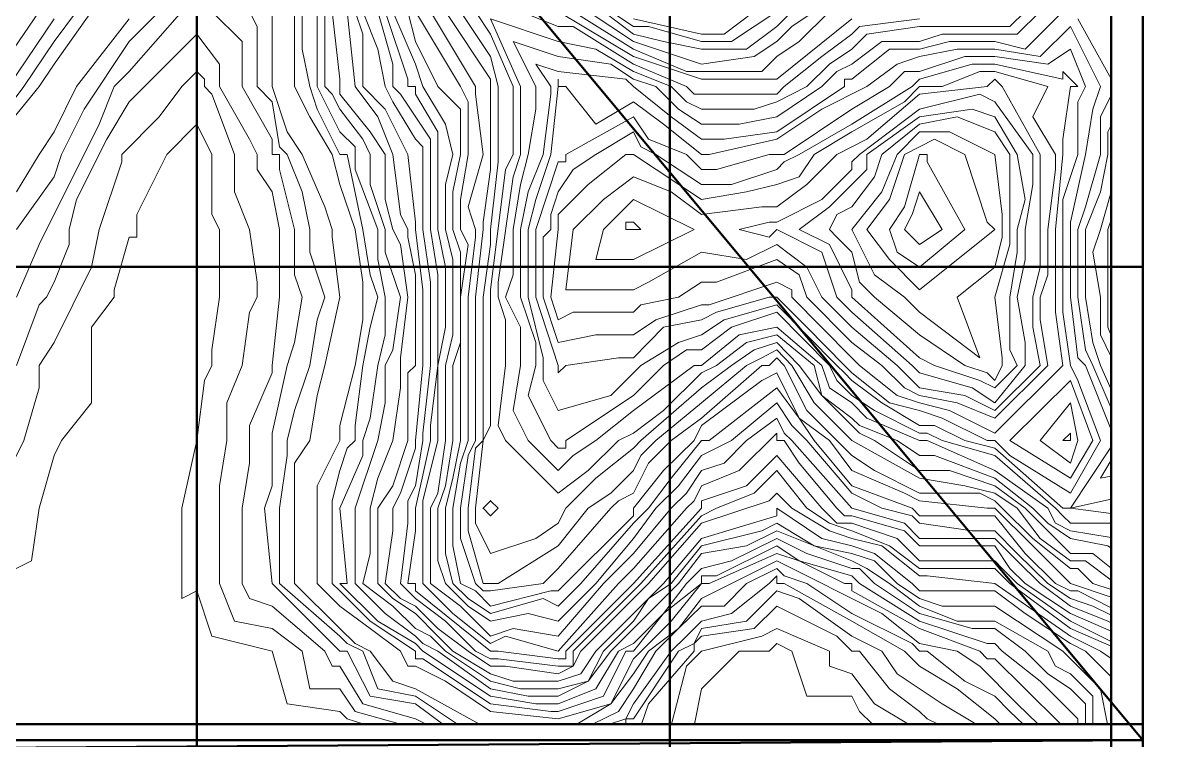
# Model space of a CAD drawing. Header units: millimetres. Extents: x 32551 to 59551, y -21458 to 15116.
# Drawn here: x 37998 to 41600, y 10615 to 12890 of the extents above; entities that cross this region are included whole.
import ezdxf

# ---------------------------------------------------------------- set-up
doc = ezdxf.new("R2010")
doc.units = ezdxf.units.MM
doc.layers.add('2ND', color=120, linetype='Continuous', lineweight=35, true_color=0x39ffb0)
doc.layers.add('4TH DETAILS', color=120, linetype='Continuous', lineweight=15, true_color=0x39ffb0)
doc.layers.add('LAYOUT', color=141, linetype='Continuous', lineweight=50, true_color=0x7debff, plot=False)

msp = doc.modelspace()

# ---------------------------------------------------------------- linework, layer by layer
at = {"layer": '2ND'}
msp.add_lwpolyline([(39506.122, 11350.816), (39482.276, 11374.662), (39458.431, 11350.816), (39482.276, 11326.971)], close=True, dxfattribs=at)
at = {"layer": '4TH DETAILS'}
for p, q in [((39386.895, 11565.424), (39386.895, 12162.961)), ((39315.359, 11565.424), (39315.359, 12091.425))]:
    msp.add_line(p, q, dxfattribs=at)
for points in [[(34050.723, 10665.853), (41450.723, 10665.853), (41450.723, 15015.853), (34050.723, 15015.853)], [(39983.029, 12520.642), (40103.658, 12472.951), (40151.349, 12425.26), (40199.04, 12425.26), (40365.957, 12472.951), (40413.648, 12472.951), (40628.256, 12616.023), (40747.483, 12687.559), (40795.174, 12735.25), (40842.864, 12735.25), (40985.937, 12782.941), (41081.318, 12782.941), (41249.638, 12759.095), (41321.174, 12806.786), (41368.865, 12687.559), (41345.02, 12639.868), (41345.02, 12472.951), (41297.329, 12329.879), (41297.329, 11972.198), (41321.174, 11803.878), (41345.02, 11756.187), (41416.556, 11565.424), (41321.174, 11398.507), (41129.009, 11517.734), (41081.318, 11565.424), (41057.473, 11565.424), (40914.401, 11636.961), (40842.864, 11660.806), (40747.483, 11684.651), (40628.256, 11780.033), (40604.411, 11803.878), (40485.184, 11924.508), (40389.803, 12019.889), (40365.957, 12019.889), (40199.04, 11972.198), (40151.349, 11948.353), (40030.72, 11924.508), (39935.338, 11827.723), (39887.647, 11827.723), (39720.73, 11803.878), (39696.884, 11780.033), (39696.884, 11803.878), (39625.348, 12019.889), (39625.348, 12234.497), (39696.884, 12449.105), (39720.73, 12449.105), (39720.73, 12472.951), (39935.338, 12592.178)], [(39935.338, 12544.487), (39959.183, 12496.796), (40006.874, 12472.951), (40151.349, 12377.569), (40246.73, 12377.569), (40389.803, 12425.26), (40413.648, 12449.105), (40461.339, 12472.951), (40628.256, 12568.332), (40819.019, 12687.559), (40842.864, 12711.404), (41009.782, 12759.095), (41081.318, 12759.095), (41297.329, 12711.404), (41297.329, 12735.25), (41345.02, 12687.559), (41321.174, 12687.559), (41297.329, 12520.642), (41297.329, 12472.951), (41273.484, 12234.497), (41273.484, 11972.198), (41297.329, 11803.878), (41081.318, 11589.27), (40938.246, 11660.806), (40842.864, 11684.651), (40771.328, 11708.497), (40652.102, 11803.878), (40628.256, 11827.723), (40437.493, 12019.889), (40437.493, 12043.734), (40389.803, 12067.58), (40175.194, 11996.044), (40151.349, 11996.044), (40006.874, 11948.353), (39935.338, 11900.662), (39816.111, 11900.662), (39696.884, 11876.817), (39649.194, 12019.889), (39649.194, 12210.652), (39673.039, 12234.497), (39673.039, 12282.188), (39696.884, 12353.724), (39744.575, 12425.26), (39816.111, 12472.951)], [(40461.339, 12401.415), (40389.803, 12377.569), (40294.421, 12353.724), (40151.349, 12329.879), (39935.338, 12472.951), (39911.493, 12472.951), (39792.266, 12377.569), (39696.884, 12282.188), (39696.884, 12234.497), (39673.039, 12019.889), (39696.884, 11948.353), (39744.575, 11972.198), (39935.338, 11972.198), (39959.183, 11996.044), (40078.41, 12019.889), (40151.349, 12067.58), (40199.04, 12067.58), (40389.803, 12139.116), (40461.339, 12091.425), (40485.184, 12019.889), (40628.256, 11876.817), (40723.638, 11803.878), (40795.174, 11732.342), (40842.864, 11708.497), (40962.091, 11684.651), (41081.318, 11636.961), (41249.638, 11803.878), (41225.793, 11948.353), (41225.793, 12019.889), (41249.638, 12091.425), (41249.638, 12234.497), (41273.484, 12425.26), (41273.484, 12472.951), (41201.948, 12592.178), (41249.638, 12687.559), (41081.318, 12735.25), (41033.627, 12735.25), (40914.401, 12687.559), (40842.864, 12687.559), (40795.174, 12639.868), (40628.256, 12544.487), (40509.029, 12472.951)], [(40675.947, 12520.642), (40580.565, 12472.951), (40485.184, 12377.569), (40389.803, 12306.033), (40342.112, 12306.033), (40151.349, 12282.188), (40054.565, 12353.724), (39935.338, 12401.415), (39839.957, 12329.879), (39744.575, 12234.497), (39720.73, 12043.734), (39935.338, 12043.734), (39983.029, 12067.58), (40151.349, 12162.961), (40294.421, 12139.116), (40389.803, 12186.807), (40485.184, 12115.27), (40532.875, 12019.889), (40628.256, 11924.508), (40771.328, 11803.878), (40842.864, 11732.342), (40985.937, 11708.497), (41081.318, 11660.806), (41225.793, 11803.878), (41201.948, 11924.508), (41201.948, 12019.889), (41225.793, 12115.27), (41225.793, 12472.951), (41105.163, 12687.559), (41081.318, 12711.404), (41057.473, 12687.559), (40842.864, 12663.714)], [(41033.627, 12663.714), (40842.864, 12616.023), (40652.102, 12472.951), (40628.256, 12449.105), (40628.256, 12425.26), (40532.875, 12329.879), (40389.803, 12258.343), (40365.957, 12258.343), (40270.576, 12234.497), (40365.957, 12210.652), (40389.803, 12234.497), (40532.875, 12162.961), (40580.565, 12019.889), (40628.256, 11972.198), (40819.019, 11803.878), (40842.864, 11780.033), (41009.782, 11732.342), (41081.318, 11684.651), (41178.102, 11803.878), (41178.102, 11876.817), (41152.854, 12019.889), (41178.102, 12139.116), (41178.102, 12234.497), (41201.948, 12377.569), (41201.948, 12472.951), (41081.318, 12639.868)], [(41009.782, 12616.023), (40842.864, 12592.178), (40675.947, 12472.951), (40675.947, 12425.26), (40556.72, 12306.033), (40461.339, 12234.497), (40556.72, 12186.807), (40628.256, 12043.734), (40628.256, 12019.889), (40842.864, 11827.723), (40890.555, 11803.878), (41033.627, 11756.187), (41081.318, 11732.342), (41152.854, 11803.878), (41129.009, 11852.971), (41129.009, 12019.889), (41152.854, 12162.961), (41152.854, 12234.497), (41178.102, 12329.879), (41152.854, 12472.951), (41081.318, 12592.178)], [(40842.864, 12568.332), (40723.638, 12472.951), (40699.792, 12401.415), (40628.256, 12306.033), (40580.565, 12282.188), (40556.72, 12234.497), (40580.565, 12210.652), (40628.256, 12162.961), (40652.102, 12067.58), (40699.792, 12019.889), (40842.864, 11900.662), (40985.937, 11803.878), (41057.473, 11780.033), (41081.318, 11756.187), (41105.163, 11803.878), (41105.163, 11827.723), (41081.318, 12019.889), (41129.009, 12186.807), (41129.009, 12472.951), (41081.318, 12544.487), (40962.091, 12592.178)], [(40938.246, 12544.487), (41081.318, 12472.951), (41105.163, 12282.188), (41105.163, 12210.652), (41081.318, 12115.27), (40962.091, 12019.889), (41033.627, 11827.723), (40842.864, 11972.198), (40795.174, 12019.889), (40699.792, 12091.425), (40628.256, 12234.497), (40723.638, 12353.724), (40771.328, 12472.951), (40842.864, 12544.487)], [(40866.71, 12472.951), (40842.864, 12472.951), (40795.174, 12306.033), (40747.483, 12234.497), (40771.328, 12162.961), (40842.864, 12115.27), (40985.937, 12234.497), (40866.71, 12449.105)], [(40819.019, 12282.188), (40795.174, 12234.497), (40819.019, 12210.652), (40842.864, 12186.807), (40914.401, 12234.497), (40842.864, 12353.724)], [(39935.338, 12329.879), (40127.504, 12234.497), (39935.338, 12139.116), (39816.111, 12139.116), (39839.957, 12234.497)], [(39935.338, 12258.343), (39911.493, 12258.343), (39911.493, 12234.497), (39959.183, 12234.497)], [(41321.174, 11756.187), (41129.009, 11565.424), (41321.174, 11446.198), (41392.71, 11565.424)], [(41321.174, 11684.651), (41225.793, 11565.424), (41321.174, 11493.888), (41345.02, 11565.424)], [(41321.174, 11589.27), (41297.329, 11565.424), (41321.174, 11565.424)]]:
    msp.add_lwpolyline(points, close=True, dxfattribs=at)
for points in [[(39386.895, 12019.889), (39410.74, 12186.807), (39386.895, 12234.497), (39386.895, 12329.879), (39410.74, 12472.951), (39410.74, 12639.868), (39386.895, 12687.559), (39243.823, 12926.013), (39339.204, 13140.621), (39363.049, 13259.848), (39363.049, 13379.075), (39386.895, 13450.611), (39386.895, 13832.136), (39363.049, 13927.518), (39363.049, 14046.745), (39339.204, 14142.126), (39243.823, 14237.508), (39219.977, 14261.353), (39219.977, 14285.198), (39003.966, 14499.807)], [(38362.599, 13814.932), (38383.987, 13665.219), (38383.987, 13545.992), (38431.678, 13379.075), (38431.678, 13236.002), (38360.142, 13092.93), (38336.296, 13069.085), (38264.76, 12973.703), (38217.069, 12926.013), (38097.843, 12759.095), (38050.152, 12687.559), (37953.368, 12568.332)], [(38956.276, 13593.683), (38956.276, 12687.559), (38980.121, 12663.714), (39003.966, 12616.023), (39076.905, 12520.642), (39100.75, 12472.951), (39100.75, 12377.569), (39148.441, 12234.497), (39148.441, 12162.961), (39196.132, 12019.889), (39172.287, 11852.971), (39148.441, 11803.878), (39148.441, 11684.651), (39124.596, 11565.424), (39053.06, 11350.816), (39053.06, 11112.363), (39148.441, 11016.981), (39243.823, 10945.445), (39267.668, 10921.6), (39315.359, 10897.754), (39482.276, 10778.528), (39601.503, 10754.682), (39696.884, 10754.682), (39792.266, 10802.373), (39863.802, 10897.754), (40078.41, 11112.363), (40151.349, 11207.744), (40294.421, 11231.589), (40389.803, 11279.28), (40628.256, 11183.899), (40675.947, 11160.053), (40747.483, 11112.363), (40842.864, 11040.827), (40962.091, 10993.136), (41081.318, 10993.136), (41249.638, 10897.754), (41273.484, 10850.064), (41321.174, 10826.218), (41392.71, 10754.682), (41392.71, 10665.853)], [(38884.74, 13236.002), (38884.74, 12806.786), (38908.585, 12687.559), (38932.43, 12616.023), (39003.966, 12472.951), (39027.812, 12472.951), (39076.905, 12234.497), (39100.75, 12091.425), (39124.596, 12019.889), (39100.75, 11924.508), (39076.905, 11803.878), (39053.06, 11613.115), (39053.06, 11565.424), (39027.812, 11541.579), (39003.966, 11470.043), (38980.121, 11374.662), (38980.121, 11112.363), (39003.966, 11088.517), (39100.75, 10993.136), (39243.823, 10897.754), (39243.823, 10873.909), (39267.668, 10873.909), (39482.276, 10730.837), (39673.039, 10706.991), (39696.884, 10706.991), (39839.957, 10754.682), (39911.493, 10897.754), (39935.338, 10897.754), (40030.72, 11016.981), (40151.349, 11112.363), (40151.349, 11136.208), (40199.04, 11136.208), (40389.803, 11231.589), (40461.339, 11183.899), (40628.256, 11136.208), (40652.102, 11112.363), (40842.864, 10993.136), (41057.473, 10921.6), (41081.318, 10921.6), (41105.163, 10897.754), (41225.793, 10802.373), (41345.02, 10683.146), (41345.02, 10665.853)], [(39446.636, 10665.853), (39243.823, 10778.528), (39172.287, 10802.373), (39100.75, 10897.754), (39053.06, 10921.6), (39003.966, 10969.29), (38860.894, 11112.363), (38860.894, 11493.888), (38908.585, 11565.424), (38932.43, 11708.497), (38956.276, 11803.878), (39003.966, 12019.889), (38980.121, 12210.652), (38980.121, 12234.497), (38956.276, 12306.033), (38884.74, 12472.951), (38837.049, 12544.487), (38789.358, 12687.559), (38789.358, 12997.549)], [(37857.986, 12496.796), (38002.461, 12687.559), (38097.843, 12830.631), (38169.379, 12926.013)], [(37953.368, 12782.941), (38050.152, 12926.013)], [(37953.368, 12687.559), (38097.843, 12902.167)], [(38431.678, 12926.013), (38336.296, 12830.631), (38193.224, 12616.023), (38121.688, 12472.951), (38097.843, 12401.415), (37978.616, 12234.497)], [(38503.214, 12926.013), (38336.296, 12735.25), (38288.606, 12687.559), (38240.915, 12568.332), (38050.152, 12186.807), (37978.616, 12019.889)], [(38336.296, 12902.167), (38169.379, 12687.559), (38097.843, 12544.487), (38050.152, 12472.951), (37978.616, 12353.724)], [(39330.467, 10665.853), (39243.823, 10730.837), (39100.75, 10754.682), (39027.812, 10897.754), (39003.966, 10897.754), (38789.358, 11112.363), (38765.513, 11350.816), (38789.358, 11422.352), (38789.358, 11589.27), (38837.049, 11803.878), (38860.894, 11876.817), (38884.74, 12019.889), (38860.894, 12091.425), (38860.894, 12234.497), (38813.203, 12425.26), (38813.203, 12472.951), (38789.358, 12472.951), (38789.358, 12520.642), (38693.977, 12687.559), (38693.977, 12830.631), (38598.595, 12926.013)], [(39377.066, 10665.853), (39243.823, 10754.682), (39124.596, 10778.528), (39076.905, 10897.754), (39027.812, 10921.6), (39003.966, 10945.445), (38813.203, 11112.363), (38813.203, 11350.816), (38837.049, 11517.734), (38837.049, 11565.424), (38860.894, 11660.806), (38908.585, 11803.878), (38932.43, 11948.353), (38956.276, 12019.889), (38908.585, 12162.961), (38908.585, 12234.497), (38884.74, 12353.724), (38837.049, 12472.951), (38813.203, 12496.796), (38789.358, 12639.868), (38741.667, 12687.559), (38741.667, 12878.322), (38717.822, 12926.013)], [(41290.776, 10665.853), (41178.102, 10778.528), (41081.318, 10873.909), (41057.473, 10873.909), (41033.627, 10897.754), (40842.864, 10969.29), (40628.256, 11088.517), (40628.256, 11112.363), (40604.411, 11112.363), (40461.339, 11183.899), (40389.803, 11207.744), (40175.194, 11112.363), (40151.349, 11112.363), (40054.565, 10993.136), (39935.338, 10873.909), (39863.802, 10730.837), (39696.884, 10683.146), (39482.276, 10706.991), (39339.204, 10802.373), (39243.823, 10850.064), (39219.977, 10850.064), (39196.132, 10897.754), (39100.75, 10969.29), (39003.966, 11040.827), (38932.43, 11112.363), (38932.43, 11422.352), (39003.966, 11565.424), (39003.966, 11613.115), (39053.06, 11803.878), (39076.905, 11948.353), (39076.905, 12067.58), (39053.06, 12234.497), (39003.966, 12377.569), (38980.121, 12472.951), (38908.585, 12592.178), (38860.894, 12687.559), (38860.894, 12926.013)], [(38932.43, 12926.013), (38932.43, 12687.559), (39003.966, 12544.487), (39053.06, 12496.796), (39053.06, 12425.26), (39124.596, 12234.497), (39124.596, 12139.116), (39148.441, 12019.889), (39148.441, 11900.662), (39124.596, 11803.878), (39100.75, 11636.961), (39076.905, 11565.424), (39076.905, 11517.734), (39003.966, 11350.816), (39027.812, 11112.363), (39003.966, 11112.363), (39124.596, 10993.136), (39243.823, 10921.6), (39267.668, 10897.754), (39482.276, 10754.682), (39625.348, 10730.837), (39696.884, 10730.837), (39816.111, 10778.528), (39887.647, 10897.754), (39935.338, 10921.6), (40030.72, 11016.981), (40103.658, 11112.363), (40151.349, 11160.053), (40246.73, 11183.899), (40389.803, 11255.435), (40485.184, 11207.744), (40628.256, 11160.053), (40652.102, 11160.053), (40699.792, 11112.363), (40842.864, 11016.981), (41009.782, 10969.29), (41081.318, 10969.29), (41178.102, 10897.754), (41249.638, 10826.218), (41321.174, 10778.528), (41368.865, 10730.837), (41368.865, 10665.853)], [(38980.121, 12926.013), (39003.966, 12711.404), (39003.966, 12663.714), (39100.75, 12544.487), (39148.441, 12472.951), (39148.441, 12329.879), (39172.287, 12234.497), (39196.132, 12186.807), (39219.977, 12019.889), (39196.132, 11827.723), (39196.132, 11732.342), (39172.287, 11565.424), (39124.596, 11446.198), (39100.75, 11350.816), (39100.75, 11207.744), (39076.905, 11112.363), (39172.287, 11040.827), (39243.823, 10969.29), (39291.513, 10945.445), (39339.204, 10897.754), (39482.276, 10802.373), (39577.658, 10778.528), (39696.884, 10778.528), (39792.266, 10802.373), (39839.957, 10897.754), (39935.338, 10993.136), (39983.029, 11064.672), (40054.565, 11112.363), (40151.349, 11231.589), (40342.112, 11279.28), (40389.803, 11303.125), (40509.029, 11231.589), (40628.256, 11207.744), (40699.792, 11183.899), (40771.328, 11112.363), (40842.864, 11064.672), (40914.401, 11040.827), (41081.318, 11040.827), (41297.329, 10897.754), (41416.556, 10778.528), (41439.091, 10665.853)], [(41450.723, 10815.897), (41368.865, 10897.754), (41321.174, 10921.6), (41178.102, 11016.981), (41081.318, 11088.517), (40842.864, 11088.517), (40819.019, 11112.363), (40699.792, 11207.744), (40628.256, 11231.589), (40532.875, 11255.435), (40389.803, 11350.816), (40389.803, 11326.971), (40151.349, 11255.435), (40030.72, 11112.363), (39816.111, 10897.754), (39768.421, 10826.218), (39696.884, 10802.373), (39553.812, 10802.373), (39482.276, 10826.218), (39363.049, 10897.754), (39315.359, 10945.445), (39243.823, 11016.981), (39172.287, 11064.672), (39124.596, 11112.363), (39124.596, 11350.816), (39172.287, 11422.352), (39219.977, 11565.424), (39219.977, 11780.033), (39243.823, 11803.878), (39243.823, 12091.425), (39219.977, 12210.652), (39219.977, 12234.497), (39196.132, 12282.188), (39172.287, 12472.951), (39124.596, 12592.178), (39053.06, 12687.559), (39027.812, 12926.013)], [(41450.723, 10874.976), (41416.556, 10897.754), (41321.174, 10945.445), (41081.318, 11112.363), (40866.71, 11136.208), (40842.864, 11136.208), (40723.638, 11231.589), (40628.256, 11255.435), (40556.72, 11279.28), (40437.493, 11350.816), (40389.803, 11398.507), (40365.957, 11374.662), (40151.349, 11303.125), (39983.029, 11112.363), (39768.421, 10897.754), (39744.575, 10850.064), (39696.884, 10826.218), (39529.967, 10850.064), (39482.276, 10850.064), (39410.74, 10897.754), (39315.359, 10969.29), (39243.823, 11040.827), (39196.132, 11064.672), (39148.441, 11112.363), (39172.287, 11279.28), (39172.287, 11350.816), (39196.132, 11398.507), (39243.823, 11541.579), (39243.823, 11565.424), (39267.668, 11803.878), (39267.668, 12043.734), (39243.823, 12234.497), (39243.823, 12258.343), (39219.977, 12472.951), (39148.441, 12616.023), (39076.905, 12687.559), (39076.905, 12854.477), (39053.06, 12926.013)], [(41450.723, 10913.77), (41321.174, 10969.29), (41129.009, 11112.363), (41081.318, 11160.053), (40842.864, 11160.053), (40747.483, 11231.589), (40628.256, 11279.28), (40556.72, 11303.125), (40485.184, 11350.816), (40389.803, 11470.043), (40318.267, 11398.507), (40199.04, 11350.816), (40151.349, 11326.971), (39959.183, 11112.363), (39744.575, 10897.754), (39744.575, 10850.064), (39696.884, 10850.064), (39506.122, 10873.909), (39482.276, 10873.909), (39434.585, 10897.754), (39339.204, 10993.136), (39243.823, 11064.672), (39219.977, 11088.517), (39196.132, 11112.363), (39219.977, 11303.125), (39219.977, 11374.662), (39243.823, 11422.352), (39267.668, 11565.424), (39267.668, 11589.27), (39291.513, 11803.878), (39291.513, 12067.58), (39267.668, 12234.497), (39267.668, 12496.796), (39243.823, 12520.642), (39172.287, 12639.868), (39148.441, 12687.559), (39124.596, 12806.786), (39076.905, 12926.013)], [(39315.359, 12091.425), (39291.513, 12234.497), (39291.513, 12520.642), (39196.132, 12663.714), (39172.287, 12687.559), (39172.287, 12759.095), (39124.596, 12926.013)], [(39315.359, 11803.878), (39339.204, 11924.508), (39339.204, 12115.27), (39315.359, 12234.497), (39315.359, 12544.487), (39243.823, 12663.714), (39243.823, 12687.559), (39219.977, 12687.559), (39219.977, 12711.404), (39148.441, 12926.013)], [(41450.723, 10987.975), (41440.401, 10993.136), (41321.174, 11040.827), (41225.793, 11112.363), (41152.854, 11183.899), (41081.318, 11255.435), (40842.864, 11255.435), (40795.174, 11303.125), (40628.256, 11350.816), (40437.493, 11565.424), (40413.648, 11589.27), (40389.803, 11636.961), (40294.421, 11565.424), (40222.885, 11493.888), (40151.349, 11470.043), (40103.658, 11398.507), (40054.565, 11350.816), (39935.338, 11207.744), (39839.957, 11112.363), (39696.884, 10945.445), (39553.812, 10969.29), (39482.276, 10945.445), (39386.895, 11040.827), (39291.513, 11112.363), (39291.513, 11350.816), (39315.359, 11398.507), (39339.204, 11565.424), (39339.204, 11803.878), (39363.049, 11900.662), (39363.049, 12139.116), (39339.204, 12234.497), (39339.204, 12377.569), (39363.049, 12472.951), (39339.204, 12568.332), (39267.668, 12687.559), (39243.823, 12759.095), (39172.287, 12926.013)], [(39386.895, 12162.961), (39363.049, 12234.497), (39363.049, 12353.724), (39386.895, 12472.951), (39386.895, 12616.023), (39315.359, 12687.559), (39243.823, 12830.631), (39219.977, 12926.013)], [(41450.723, 11069.18), (41321.174, 11112.363), (41201.948, 11231.589), (41081.318, 11350.816), (41057.473, 11350.816), (40842.864, 11374.662), (40795.174, 11398.507), (40628.256, 11470.043), (40556.72, 11565.424), (40461.339, 11636.961), (40389.803, 11780.033), (40342.112, 11756.187), (40151.349, 11613.115), (40127.504, 11565.424), (40030.72, 11470.043), (39935.338, 11350.816), (39935.338, 11326.971), (39696.884, 11088.517), (39673.039, 11088.517), (39482.276, 11040.827), (39434.585, 11088.517), (39386.895, 11112.363), (39363.049, 11231.589), (39363.049, 11350.816), (39386.895, 11493.888), (39410.74, 11565.424), (39410.74, 12019.889), (39434.585, 12210.652), (39434.585, 12234.497), (39410.74, 12306.033), (39458.431, 12472.951), (39434.585, 12663.714), (39434.585, 12687.559), (39291.513, 12926.013)], [(41450.723, 11093.025), (41392.71, 11112.363), (41345.02, 11160.053), (41321.174, 11160.053), (41201.948, 11255.435), (41105.163, 11350.816), (41081.318, 11374.662), (41033.627, 11398.507), (40842.864, 11398.507), (40699.792, 11470.043), (40628.256, 11517.734), (40485.184, 11660.806), (40413.648, 11803.878), (40389.803, 11827.723), (40365.957, 11803.878), (40342.112, 11803.878), (40151.349, 11636.961), (40054.565, 11565.424), (39983.029, 11493.888), (39935.338, 11398.507), (39887.647, 11374.662), (39863.802, 11350.816), (39696.884, 11160.053), (39649.194, 11112.363), (39482.276, 11088.517), (39458.431, 11088.517), (39434.585, 11112.363), (39386.895, 11255.435), (39386.895, 11350.816), (39410.74, 11517.734), (39434.585, 11565.424), (39434.585, 12019.889), (39458.431, 12234.497), (39458.431, 12258.343), (39482.276, 12425.26), (39482.276, 12711.404), (39339.204, 12926.013)], [(41450.723, 11122.506), (41368.865, 11183.899), (41321.174, 11183.899), (41225.793, 11255.435), (41152.854, 11350.816), (41081.318, 11398.507), (40985.937, 11422.352), (40842.864, 11446.198), (40628.256, 11565.424), (40509.029, 11684.651), (40437.493, 11803.878), (40389.803, 11852.971), (40342.112, 11827.723), (40294.421, 11803.878), (40151.349, 11684.651), (40006.874, 11565.424), (39959.183, 11517.734), (39935.338, 11470.043), (39863.802, 11398.507), (39792.266, 11350.816), (39696.884, 11231.589), (39506.122, 11112.363), (39458.431, 11112.363), (39410.74, 11279.28), (39410.74, 11350.816), (39434.585, 11541.579), (39458.431, 11565.424), (39458.431, 12019.889), (39482.276, 12186.807), (39482.276, 12234.497), (39506.122, 12449.105), (39506.122, 12687.559), (39482.276, 12782.941), (39386.895, 12926.013)], [(39434.585, 12926.013), (39482.276, 12854.477), (39553.812, 12687.559), (39553.812, 12472.951), (39529.967, 12425.26), (39482.276, 12043.734), (39482.276, 11613.115), (39458.431, 11565.424), (39434.585, 11350.816), (39434.585, 11303.125), (39482.276, 11207.744), (39625.348, 11255.435), (39696.884, 11303.125), (39720.73, 11350.816), (39816.111, 11446.198), (39935.338, 11541.579), (39959.183, 11565.424), (40151.349, 11732.342), (40246.73, 11803.878), (40318.267, 11852.971), (40389.803, 11876.817), (40461.339, 11803.878), (40532.875, 11708.497), (40652.102, 11589.27), (40699.792, 11565.424), (40842.864, 11470.043), (40938.246, 11470.043), (41081.318, 11422.352), (41178.102, 11350.816), (41249.638, 11279.28), (41321.174, 11207.744), (41392.71, 11207.744), (41450.723, 11161.334)], [(41178.102, 12926.013), (41129.009, 12878.322), (40842.864, 12878.322), (40675.947, 12854.477), (40628.256, 12806.786), (40556.72, 12759.095), (40485.184, 12687.559), (40389.803, 12639.868), (40318.267, 12616.023), (40151.349, 12616.023), (40103.658, 12639.868), (40054.565, 12687.559), (39935.338, 12735.25), (39816.111, 12806.786), (39696.884, 12830.631), (39482.276, 12902.167), (39577.658, 12687.559), (39577.658, 12472.951), (39553.812, 12401.415), (39506.122, 12067.58), (39506.122, 12019.889), (39529.967, 11948.353), (39529.967, 11803.878), (39506.122, 11613.115), (39529.967, 11565.424), (39696.884, 11398.507), (39792.266, 11470.043), (39887.647, 11565.424), (39935.338, 11589.27), (40030.72, 11660.806), (40151.349, 11780.033), (40199.04, 11803.878), (40294.421, 11876.817), (40389.803, 11900.662), (40509.029, 11803.878), (40532.875, 11708.497), (40628.256, 11636.961), (40652.102, 11613.115), (40771.328, 11565.424), (40842.864, 11517.734), (40890.555, 11517.734), (41081.318, 11446.198), (41201.948, 11350.816), (41249.638, 11303.125), (41321.174, 11255.435), (41440.401, 11231.589), (41450.723, 11223.848)], [(41225.793, 12926.013), (41152.854, 12854.477), (40914.401, 12854.477), (40842.864, 12830.631), (40723.638, 12830.631), (40628.256, 12759.095), (40580.565, 12735.25), (40532.875, 12687.559), (40389.803, 12592.178), (40270.576, 12568.332), (40151.349, 12568.332), (40078.41, 12616.023), (40006.874, 12687.559), (39935.338, 12711.404), (39863.802, 12759.095), (39696.884, 12782.941), (39553.812, 12830.631), (39625.348, 12687.559), (39625.348, 12616.023), (39601.503, 12472.951), (39577.658, 12377.569), (39553.812, 12234.497), (39553.812, 12091.425), (39529.967, 12019.889), (39577.658, 11924.508), (39577.658, 11803.878), (39553.812, 11660.806), (39601.503, 11565.424), (39696.884, 11470.043), (39744.575, 11517.734), (39816.111, 11565.424), (39935.338, 11660.806), (40127.504, 11803.878), (40151.349, 11803.878), (40270.576, 11900.662), (40389.803, 11924.508), (40532.875, 11803.878), (40556.72, 11732.342), (40628.256, 11684.651), (40675.947, 11636.961), (40842.864, 11565.424), (40866.71, 11565.424), (41081.318, 11470.043), (41249.638, 11350.816), (41273.484, 11303.125), (41321.174, 11279.28), (41450.723, 11257.689)], [(41297.329, 12926.013), (41178.102, 12806.786), (41081.318, 12830.631), (40938.246, 12830.631), (40842.864, 12806.786), (40747.483, 12806.786), (40628.256, 12711.404), (40604.411, 12711.404), (40604.411, 12687.559), (40389.803, 12544.487), (40222.885, 12520.642), (40151.349, 12520.642), (40054.565, 12592.178), (39935.338, 12687.559), (39911.493, 12711.404), (39696.884, 12735.25), (39625.348, 12759.095), (39673.039, 12687.559), (39673.039, 12663.714), (39649.194, 12472.951), (39601.503, 12353.724), (39577.658, 12234.497), (39577.658, 12019.889), (39625.348, 11876.817), (39625.348, 11803.878), (39601.503, 11708.497), (39673.039, 11565.424), (39696.884, 11541.579), (39720.73, 11541.579), (39720.73, 11565.424), (39935.338, 11708.497), (40030.72, 11803.878), (40103.658, 11852.971), (40151.349, 11852.971), (40246.73, 11924.508), (40389.803, 11972.198), (40556.72, 11803.878), (40580.565, 11756.187), (40628.256, 11708.497), (40699.792, 11660.806), (40842.864, 11589.27), (40866.71, 11589.27), (40914.401, 11565.424), (41081.318, 11517.734), (41273.484, 11350.816), (41297.329, 11326.971), (41321.174, 11303.125), (41450.723, 11303.125)], [(40842.864, 12902.167), (40652.102, 12878.322), (40628.256, 12854.477), (40532.875, 12782.941), (40413.648, 12687.559), (40389.803, 12663.714), (40127.504, 12663.714), (40103.658, 12687.559), (39935.338, 12759.095), (39744.575, 12878.322), (39696.884, 12878.322), (39577.658, 12926.013)], [(39696.884, 12926.013), (39935.338, 12782.941), (40151.349, 12711.404), (40389.803, 12711.404), (40628.256, 12902.167)], [(39744.575, 12926.013), (39935.338, 12806.786), (40103.658, 12735.25), (40342.112, 12735.25), (40389.803, 12782.941), (40461.339, 12830.631), (40556.72, 12926.013)], [(39792.266, 12926.013), (39935.338, 12830.631), (40078.41, 12782.941), (40151.349, 12759.095), (40318.267, 12782.941), (40389.803, 12830.631), (40437.493, 12878.322), (40509.029, 12926.013)], [(39839.957, 12926.013), (39935.338, 12854.477), (40030.72, 12830.631), (40151.349, 12806.786), (40294.421, 12806.786), (40389.803, 12878.322), (40437.493, 12926.013)], [(39863.802, 12926.013), (39935.338, 12878.322), (39983.029, 12878.322), (40151.349, 12830.631), (40246.73, 12830.631), (40389.803, 12926.013)], [(39935.338, 12902.167), (40151.349, 12854.477), (40222.885, 12854.477), (40318.267, 12926.013)], [(41450.723, 12711.902), (41345.02, 12902.167)], [(41450.723, 11599.234), (41368.865, 11803.878), (41345.02, 11827.723), (41321.174, 12019.889), (41321.174, 12258.343), (41368.865, 12472.951), (41392.71, 12616.023), (41416.556, 12687.559), (41321.174, 12878.322), (41225.793, 12782.941), (41081.318, 12806.786), (40962.091, 12806.786), (40842.864, 12782.941), (40771.328, 12759.095), (40675.947, 12687.559), (40532.875, 12616.023), (40389.803, 12520.642), (40175.194, 12472.951), (40151.349, 12472.951), (40030.72, 12568.332), (39935.338, 12639.868), (39816.111, 12568.332), (39720.73, 12687.559), (39696.884, 12687.559)], [(39278.408, 10665.853), (39243.823, 10683.146), (39076.905, 10730.837), (39003.966, 10850.064), (38980.121, 10850.064), (38956.276, 10897.754), (38789.358, 11040.827), (38717.822, 11064.672), (38693.977, 11112.363), (38693.977, 11350.816), (38717.822, 11493.888), (38717.822, 11613.115), (38789.358, 11780.033), (38789.358, 11803.878), (38813.203, 12019.889), (38813.203, 12234.497), (38789.358, 12353.724), (38741.667, 12425.26), (38741.667, 12472.951), (38717.822, 12520.642), (38622.441, 12687.559), (38622.441, 12759.095), (38550.904, 12854.477), (38336.296, 12639.868), (38264.76, 12520.642), (38169.379, 12329.879), (38145.533, 12234.497), (38145.533, 12186.807), (38097.843, 12067.58), (38073.997, 12019.889), (38050.152, 11996.044), (37978.616, 11803.878)], [(39197.043, 10665.853), (39053.06, 10706.991), (39003.966, 10778.528), (38908.585, 10778.528), (38884.74, 10897.754), (38789.358, 10969.29), (38670.131, 10993.136), (38622.441, 11112.363), (38622.441, 11422.352), (38646.286, 11565.424), (38646.286, 11684.651), (38693.977, 11803.878), (38717.822, 11972.198), (38741.667, 12019.889), (38741.667, 12067.58), (38717.822, 12234.497), (38670.131, 12353.724), (38670.131, 12472.951), (38598.595, 12663.714), (38574.75, 12687.559), (38574.75, 12711.404), (38550.904, 12735.25), (38503.214, 12687.559), (38431.678, 12592.178), (38312.451, 12472.951), (38312.451, 12449.105), (38240.915, 12234.497), (38217.069, 12115.27), (38097.843, 11876.817), (38050.152, 11803.878), (38050.152, 11732.342), (38002.461, 11565.424), (37905.677, 11374.662)], [(39696.884, 12711.404), (39696.884, 12687.559), (39673.039, 12472.951), (39625.348, 12329.879), (39601.503, 12234.497), (39601.503, 12019.889), (39649.194, 11827.723), (39649.194, 11756.187), (39696.884, 11660.806), (39863.802, 11708.497), (39959.183, 11803.878), (40078.41, 11876.817), (40151.349, 11900.662), (40222.885, 11948.353), (40389.803, 11996.044), (40580.565, 11803.878), (40604.411, 11780.033), (40628.256, 11756.187), (40723.638, 11684.651), (40842.864, 11613.115), (40890.555, 11613.115), (40985.937, 11565.424), (41081.318, 11541.579), (41297.329, 11350.816), (41321.174, 11350.816), (41450.723, 11334.623)], [(41450.723, 11668.516), (41392.71, 11803.878), (41368.865, 11852.971), (41345.02, 12019.889), (41345.02, 12234.497), (41368.865, 12306.033), (41416.556, 12472.951), (41416.556, 12592.178), (41450.723, 12660.511)], [(39080.707, 10665.853), (39027.812, 10683.146), (39003.966, 10706.991), (38837.049, 10730.837), (38789.358, 10897.754), (38598.595, 10945.445), (38550.904, 11088.517), (38503.214, 11064.672), (38503.214, 11350.816), (38550.904, 11565.424), (38574.75, 11756.187), (38598.595, 11803.878), (38598.595, 11852.971), (38622.441, 12019.889), (38622.441, 12234.497), (38598.595, 12282.188), (38598.595, 12472.951), (38550.904, 12568.332), (38455.523, 12472.951), (38360.142, 12282.188), (38360.142, 12210.652), (38336.296, 12210.652), (38288.606, 12043.734), (38288.606, 12019.889), (38217.069, 11924.508), (38217.069, 11684.651), (38121.688, 11565.424), (38097.843, 11517.734), (38050.152, 11350.816), (38026.307, 11183.899), (37881.832, 11112.363)], [(41450.723, 11727.003), (41416.556, 11803.878), (41392.71, 11876.817), (41368.865, 12019.889), (41368.865, 12234.497), (41416.556, 12353.724), (41440.401, 12472.951), (41440.401, 12544.487), (41450.723, 12565.13)], [(40890.555, 12520.642), (40795.174, 12472.951), (40747.483, 12329.879), (40675.947, 12234.497), (40747.483, 12139.116), (40842.864, 12043.734), (41081.318, 12234.497), (41057.473, 12258.343), (40985.937, 12472.951), (40890.555, 12520.642)], [(41450.723, 11831.324), (41416.556, 11900.662), (41416.556, 12019.889), (41392.71, 12162.961), (41416.556, 12234.497), (41450.723, 12354.081)], [(41450.723, 11898.4), (41440.401, 11924.508), (41440.401, 12234.497), (41450.723, 12265.462)], [(41450.723, 11011.82), (41392.71, 11040.827), (41321.174, 11064.672), (41249.638, 11112.363), (41152.854, 11207.744), (41081.318, 11279.28), (41009.782, 11279.28), (40842.864, 11303.125), (40819.019, 11326.971), (40723.638, 11350.816), (40628.256, 11398.507), (40485.184, 11565.424), (40437.493, 11613.115), (40389.803, 11684.651), (40246.73, 11565.424), (40151.349, 11517.734), (40078.41, 11422.352), (40006.874, 11350.816), (39935.338, 11255.435), (39816.111, 11112.363), (39696.884, 10993.136), (39601.503, 11016.981), (39482.276, 10993.136), (39410.74, 11040.827), (39339.204, 11112.363), (39315.359, 11183.899), (39315.359, 11350.816), (39339.204, 11422.352), (39363.049, 11565.424), (39363.049, 11803.878), (39386.895, 11876.817)], [(41450.723, 10928.362), (41321.174, 10993.136), (41152.854, 11112.363), (41105.163, 11160.053), (41081.318, 11183.899), (40842.864, 11183.899), (40771.328, 11255.435), (40628.256, 11303.125), (40580.565, 11303.125), (40532.875, 11350.816), (40389.803, 11517.734), (40294.421, 11422.352), (40151.349, 11374.662), (40151.349, 11350.816), (39935.338, 11112.363), (39720.73, 10897.754), (39720.73, 10873.909), (39696.884, 10873.909), (39506.122, 10897.754), (39482.276, 10897.754), (39243.823, 11088.517), (39243.823, 11112.363), (39219.977, 11112.363), (39243.823, 11279.28), (39243.823, 11350.816), (39291.513, 11565.424), (39291.513, 11613.115), (39315.359, 11803.878)], [(41450.723, 11035.666), (41345.02, 11088.517), (41321.174, 11088.517), (41273.484, 11112.363), (41178.102, 11207.744), (41081.318, 11326.971), (40842.864, 11326.971), (40819.019, 11350.816), (40628.256, 11422.352), (40509.029, 11565.424), (40461.339, 11636.961), (40389.803, 11732.342), (40175.194, 11565.424), (40151.349, 11565.424), (40054.565, 11446.198), (39983.029, 11350.816), (39935.338, 11303.125), (39768.421, 11112.363), (39696.884, 11040.827), (39649.194, 11064.672), (39482.276, 11016.981), (39410.74, 11064.672), (39363.049, 11112.363), (39339.204, 11207.744), (39339.204, 11350.816), (39363.049, 11446.198), (39386.895, 11565.424)], [(41450.723, 10961.46), (41321.174, 11016.981), (41178.102, 11112.363), (41129.009, 11160.053), (41081.318, 11231.589), (40842.864, 11231.589), (40795.174, 11279.28), (40628.256, 11326.971), (40604.411, 11326.971), (40580.565, 11350.816), (40461.339, 11493.888), (40413.648, 11565.424), (40389.803, 11565.424), (40389.803, 11589.27), (40270.576, 11470.043), (40151.349, 11422.352), (40127.504, 11374.662), (40103.658, 11350.816), (39935.338, 11160.053), (39887.647, 11112.363), (39696.884, 10897.754), (39529.967, 10945.445), (39482.276, 10921.6), (39363.049, 11016.981), (39267.668, 11112.363), (39267.668, 11374.662), (39315.359, 11565.424)], [(41450.723, 11379.605), (41321.174, 11350.816), (41450.723, 11545.139)], [(41450.723, 11453.031), (41416.556, 11446.198), (41450.723, 11503.142)], [(41219.112, 10665.853), (41152.854, 10730.837), (41033.627, 10850.064), (40962.091, 10897.754), (40842.864, 10921.6), (40723.638, 11016.981), (40389.803, 11183.899), (40151.349, 11064.672), (40078.41, 10969.29), (39983.029, 10897.754), (39935.338, 10826.218), (39863.802, 10730.837), (39755.496, 10665.853)], [(41171.357, 10665.853), (41129.009, 10706.991), (41081.318, 10754.682), (40985.937, 10802.373), (40866.71, 10897.754), (40842.864, 10897.754), (40819.019, 10921.6), (40628.256, 11016.981), (40485.184, 11112.363), (40413.648, 11136.208), (40389.803, 11160.053), (40294.421, 11112.363), (40222.885, 11040.827), (40151.349, 11040.827), (40078.41, 10969.29), (40006.874, 10897.754), (39935.338, 10778.528), (39887.647, 10706.991), (39805.371, 10665.853)], [(41098.611, 10665.853), (41081.318, 10683.146), (40962.091, 10778.528), (40842.864, 10850.064), (40795.174, 10897.754), (40628.256, 10993.136), (40413.648, 11112.363), (40389.803, 11112.363), (40389.803, 11136.208), (40365.957, 11112.363), (40246.73, 11016.981), (40151.349, 10993.136), (40103.658, 10945.445), (40054.565, 10897.754), (39935.338, 10730.837), (39911.493, 10683.146), (39859.614, 10665.853)], [(41022.706, 10665.853), (40914.401, 10730.837), (40771.328, 10826.218), (40723.638, 10897.754), (40628.256, 10945.445), (40461.339, 11064.672), (40389.803, 11088.517), (40294.421, 10993.136), (40151.349, 10969.29), (40127.504, 10921.6), (40078.41, 10897.754), (39935.338, 10683.146), (39911.493, 10683.146), (39911.493, 10665.853)], [(40901.295, 10665.853), (40866.71, 10683.146), (40842.864, 10706.991), (40747.483, 10778.528), (40652.102, 10897.754), (40628.256, 10897.754), (40580.565, 10945.445), (40389.803, 11040.827), (40318.267, 10969.29), (40151.349, 10945.445), (40127.504, 10921.6), (40127.504, 10897.754), (39983.029, 10730.837), (39961.368, 10665.853)], [(40808.098, 10665.853), (40699.792, 10730.837), (40628.256, 10826.218), (40556.72, 10850.064), (40556.72, 10897.754), (40389.803, 10969.29), (40342.112, 10945.445), (40151.349, 10897.754), (40103.658, 10850.064), (40056.251, 10665.853)], [(40693.24, 10665.853), (40652.102, 10706.991), (40628.256, 10754.682), (40485.184, 10754.682), (40437.493, 10897.754), (40389.803, 10921.6), (40365.957, 10897.754), (40270.576, 10897.754), (40151.349, 10778.528), (40128.814, 10665.853)]]:
    msp.add_lwpolyline(points, dxfattribs=at)
at = {"layer": 'LAYOUT'}
msp.add_line((32550.723, 10615.853), (41550.723, 10615.853), dxfattribs=at)
for points in [[(32550.723, 15115.853), (41550.723, 15115.853), (41550.723, 6115.853), (32550.723, 6115.853)], [(32550.723, 15115.853), (41550.723, 15115.853), (41550.723, 6115.853), (32550.723, 6115.853)], [(41550.723, 15115.853), (50550.723, 15115.853), (50550.723, 6115.853), (41550.723, 6115.853)], [(41550.723, 15115.853), (50550.723, 15115.853), (50550.723, 6115.853), (41550.723, 6115.853)]]:
    msp.add_lwpolyline(points, close=True, dxfattribs=at)
for points in [[(37800.723, 15115.853), (41550.723, 10615.853)], [(38550.723, 6115.853), (38550.723, 15115.853)], [(40050.723, 6115.853), (40050.723, 15115.853)], [(41450.723, 6115.853), (41450.723, 15115.853)], [(41550.723, 6115.853), (41550.723, 15115.853)], [(32550.723, 12115.853), (41550.723, 12115.853)], [(32550.723, 10665.853), (41550.723, 10665.853)], [(34050.723, 10565.853), (41550.723, 10615.853)]]:
    msp.add_lwpolyline(points, dxfattribs=at)

doc.saveas('drawing.dxf')
